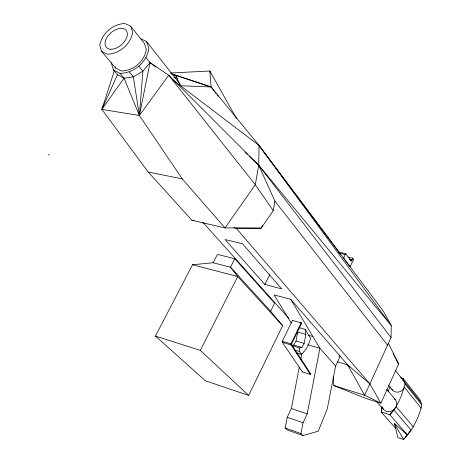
<?xml version="1.0" encoding="UTF-8"?>
<svg xmlns="http://www.w3.org/2000/svg" width="470" height="470" viewBox="0 0 470 470"><rect width="100%" height="100%" fill="white"/><g stroke="black" fill="none" stroke-linecap="round" stroke-linejoin="round"><path stroke-width="0.7" d="M114.469 70.388L101.878 109.41L148.162 172.002L191.96 220.318L225.042 227.921L255.292 184.769L258.7 165.182L259.046 145.436L211.101 86.974L171.039 73.684M333.177 376.858L333.8 385.529L364.655 395.223L391.058 337.525L391.257 325.563L383.555 311.446L259.046 145.436L172.443 79.636M305.218 329.388L310.576 338.335C308.99 344.316 306.146 350.397 301.299 354.392L299.484 351.466L299.743 347.964L301.822 347.424L304.155 343.394L305.853 334.393L305.218 329.388L299.108 327.655M249.112 156.134L258.7 165.182L274.856 201.066L273.282 210.683L261.132 228.167L225.042 227.921L182.243 178.888L139.384 115.502L142.904 71.176L150.048 62.616L168.736 75.259L258.7 165.182L391.257 325.563L259.046 145.436M395.106 424.839L394.436 423.541L403.565 439.468L407.279 434.762L394.436 423.541L397.914 437.582L403.565 439.468C412.725 429.85 418.929 417.713 421.79 404.829L419.822 399.441L403.06 378.456L400.528 377.704M382.022 406.92L381.217 411.996L395.946 428.728M382.045 406.967L381.217 411.996L389.894 414.781L407.279 434.762L411.044 430.032L393.801 409.893L390.194 411.62L386.411 411.462L383.461 409.47L376.846 401.885M403.06 378.456L405.04 383.961C402.15 394.982 397.826 406.286 389.894 414.781L396.251 406.756L396.874 403.043L395.517 399.77L386.728 389.301M299.743 347.964L291.617 345.556L293.709 345.021L296.041 341.014L297.721 332.061L305.853 334.393M338.805 355.872L340.18 356.278L335.621 366.007L327.332 408.606L318.261 431.184L303.027 435.549L287.252 429.98L285.155 428.017L287.211 417.266L291.359 408.53L299.284 367.135M300.788 359.28L301.881 353.569M303.027 435.549L300.959 433.581L303.056 422.724L307.21 413.882L319.882 348.294L290.754 299.337L274.098 294.896L291.23 322.984M103.265 106.02L101.878 109.41L139.384 115.502L150.048 62.616L155.787 66.981M111.314 62.78L113.399 69.918L119.962 73.326C133.88 73.326 146.687 62.316 148.89 48.598L146.575 41.53L140.465 38.628M113.399 69.918L117.459 74.724L101.878 109.41L124.021 78.149L133.345 76.869L142.904 71.176L138.914 66.282M388.061 391.416L390.235 386.845M350.978 260.762L351.349 259.998L352.118 259.775L349.369 259.14M348.035 257.137L352.847 258.247L351.384 261.308L345.667 253.606L339.44 252.184L338.476 252.613M345.667 253.606L343.546 258.024L350.103 266.772L353.652 259.334L352.847 258.247M301.17 322.849L291.03 343.829L291.083 344.945L310.341 374.384L310.694 373.75L291.459 344.293L291.03 343.829L282.311 341.249L292.44 320.405L301.17 322.849L301.587 323.319L291.083 344.945L282.37 342.36L282.311 341.249L282.74 341.714L282.37 342.36L302.345 371.893L310.341 374.384M248.642 395.423L282.64 325.71L270.644 311.234L230.482 267.189L213.133 262.754L192.536 264.751L155.453 336.085L205.343 380.753L248.642 395.423L200.326 350.397L155.453 336.085M270.644 311.234L274.609 303.185L234.788 258.735L217.428 254.411L213.133 262.754M269.704 274.756L264.863 284.479L225.065 239.565L242.45 243.695L281.665 288.868L264.645 284.421M262.436 225.588L261.132 228.167L236.163 228.179L233.901 227.662M200.326 350.397L237.714 276.53L230.482 267.189L234.788 258.735M302.345 371.893L302.698 371.259M119.962 73.326L124.021 78.149L139.384 115.502L168.736 75.259L255.292 184.769L273.282 210.683M170.551 72.997L209.802 71.017L236.392 118.305M191.96 220.318L194.063 220.318M148.162 172.002L182.243 178.888M48.21 154.724L49.244 154.936M339.311 253.13L345.244 254.487M349.286 259.516L351.349 259.998M192.536 264.751L237.714 276.53L282.64 325.71M300.242 322.943L301.587 323.319M308.802 335.374L312.891 336.544M296.041 341.014L304.155 343.394M307.785 344.751L319.882 348.294L335.621 366.007M293.709 345.021L301.822 347.424M337.448 361.859L347.683 364.914L369.861 383.843L380.9 403.178L398.636 363.98L388.437 343.253M294.749 350.05L299.484 351.466M296.576 352.97L301.299 354.392M174 77.15L177.49 78.22M171.162 73.755L211.101 86.974L214.62 91.638M291.359 408.53L307.21 413.882M287.211 417.266L303.056 422.724M285.155 428.017L300.959 433.581M172.513 74.389L175.933 75.705M333.8 385.529L365.825 398.413L380.9 403.178L364.655 395.223L347.683 364.914M130.76 26.226L124.926 23.5C112.906 23.888 102.002 33.294 99.775 45.097L101.549 51.295L115.614 68.021L121.307 70.958C133.345 70.947 144.419 61.429 146.34 49.562L144.349 43.434L130.76 26.226L132.716 32.371C130.631 44.374 119.468 54.003 107.266 54.191L101.549 51.295M117.459 74.724L124.021 78.149M402.637 380.212L403.754 380.935M394.33 398.989L395.517 399.77M150.048 62.616L151.111 63.62M244.852 152.11L247.514 154.624M292.44 320.405L292.863 320.875M202.928 222.339L288.586 318.055M290.754 299.337L349.51 367.017M236.163 228.179L369.861 383.843M396.251 406.756L413.4 426.989M129.315 72.016L133.345 76.869L139.384 115.502M388.291 385.03L392.456 390.035M176.485 76.24L175.569 75.118L180.486 85.746L211.101 86.974L209.802 71.017L210.642 73.05M421.255 408.189L404.464 387.409A7.256 6.31 -35.3 0 1 398.078 392.092A7.256 6.31 -35.3 0 1 391.745 388.937M395.605 370.76L420.515 401.862M405.04 383.961L421.79 404.829M146.1 57.681L150.958 63.755M397.285 362.258L398.636 363.98L394.53 356.354M146.575 41.53L180.116 84.218M274.856 201.066L387.562 345.168M258.7 165.182L391.058 337.525M215.495 92.807L216.376 93.977M217.252 95.146L218.133 96.309M259.992 146.904L340.644 254.411M296.94 332.343L297.704 333.594M393.155 353.81L393.842 355.079M382.686 407.537L383.461 409.47M115.209 66.646L115.614 68.021M110.25 49.227A13.054 7.996 -40.8 0 0 127.352 34.445A13.054 7.996 -40.8 0 0 110.944 32.777A13.054 7.996 -40.8 0 0 110.25 49.227"/></g></svg>
